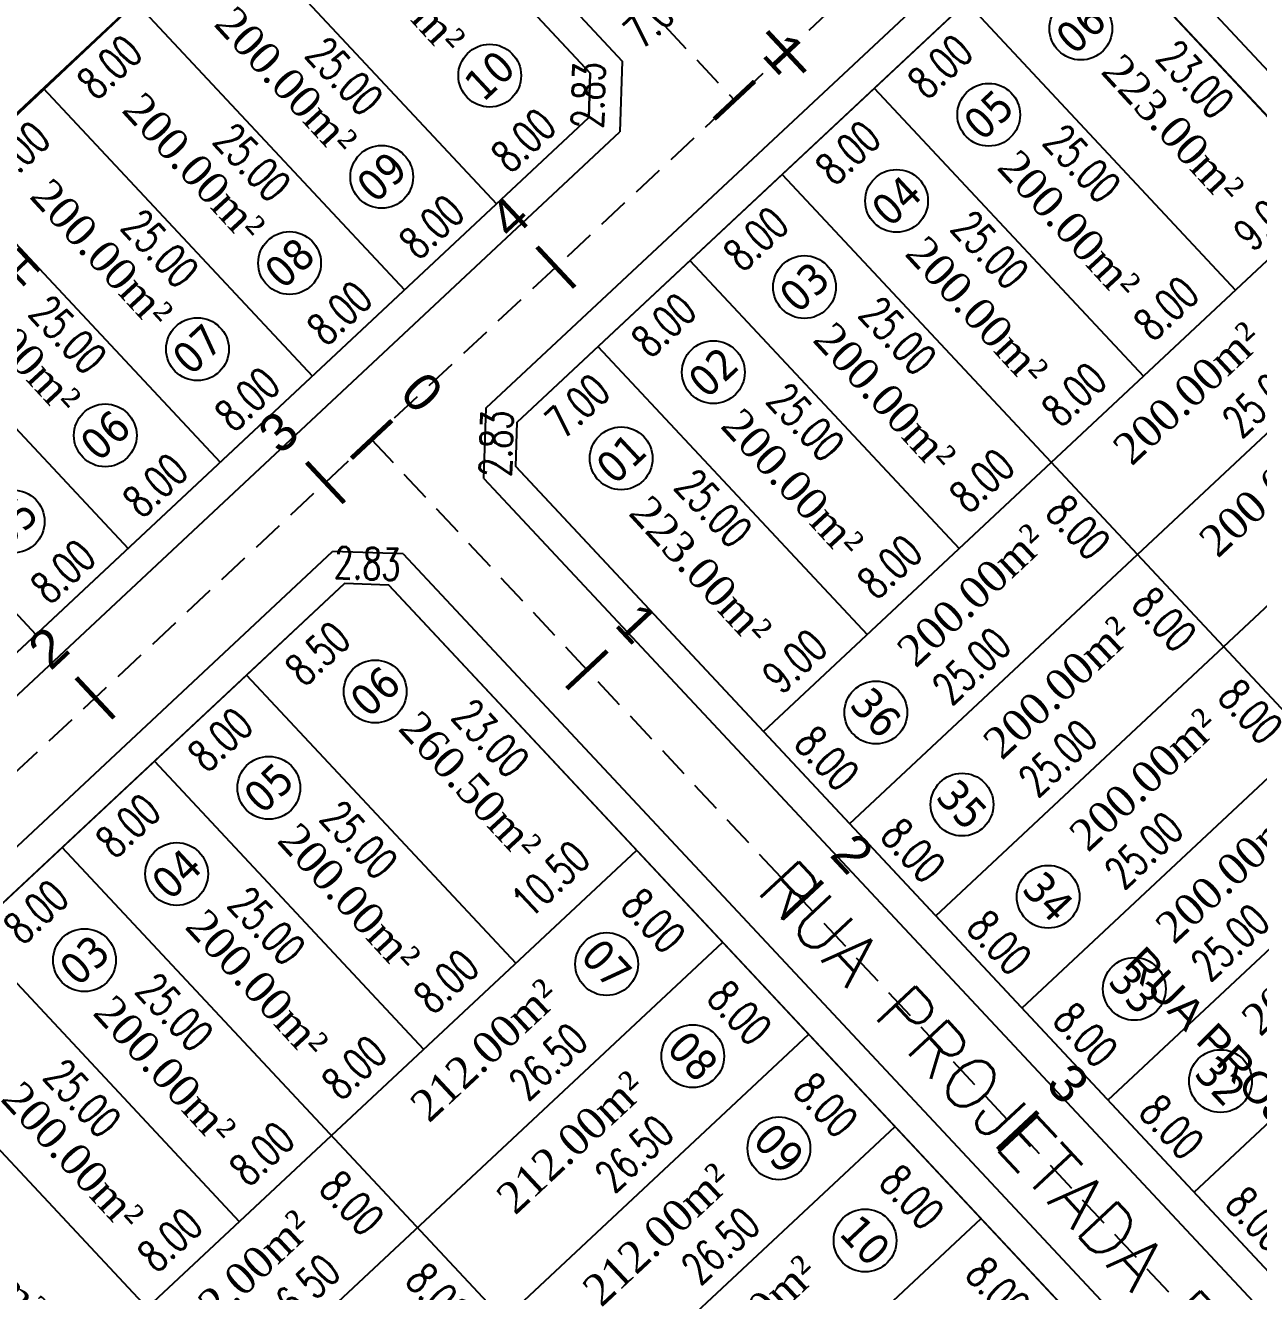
# Model space of a CAD drawing. Header units: metres. Extents: x 437145 to 443371, y 9612590 to 9615494.
# Drawn here: x 437252.8 to 437331.1, y 9614681.8 to 9614762.1 of the extents above; entities that cross this region are included whole.
import ezdxf

# ---------------------------------------------------------------- set-up
doc = ezdxf.new("R2010")
doc.units = ezdxf.units.M
doc.linetypes.add('ACAD_ISO02W100', pattern=[15, 12, -3])
doc.linetypes.add('DASHED2', pattern=[0.375, 0.25, -0.125])
for name, color, linetype in [('ADUTORA', 90, 'Continuous'), ('Auxiliar', 7, 'Continuous'), ('COTAS', 10, 'Continuous'), ('Eixo Acesso', 2, 'ACAD_ISO02W100'), ('Estacas', 7, 'Continuous'), ('Layer3', 1, 'Continuous'), ('M_FIO', 32, 'Continuous'), ('ÁREA', 7, 'Continuous')]:
    doc.layers.add(name, color=color, linetype=linetype)
doc.layers.add('Borda da Terraplenagem', color=7, linetype='Continuous', lineweight=13)
doc.layers.get('0').off()
doc.styles.add('ARIAL', font='arial.ttf')
doc.styles.add('COTAS', font='romans.shx', dxfattribs={"width": 0.7})
doc.styles.add('symplex', font='simplex.shx', dxfattribs={"bigfont": 'bigfont.shx'})
doc.styles.add('tahoma', font='tahoma.ttf')
doc.styles.add('ÁREA', font='times.ttf', dxfattribs={"height": 2})
doc.dimstyles.new('C-75', dxfattribs={"dimtxt": 2, "dimasz": 0.2, "dimexe": 0, "dimexo": 0, "dimgap": 1, "dimtad": 0, "dimzin": 4, "dimdsep": 46, "dimtxsty": 'COTAS', "dimblk1": 'BOL-COT', "dimblk2": 'BOL-COT', "dimsah": 1, "dimcen": 0.1, "dimse1": 1, "dimse2": 1, "dimsd1": 1, "dimsd2": 1, "dimclrd": 8, "dimclre": 256, "dimaunit": 1, "dimadec": 3, "dimazin": 0, "dimtfac": 0.5, "dimtix": 1, "dimtmove": 0, "dimatfit": 3, "dimldrblk": 'BOL-COT', "dimfxl": 1, "dimtolj": 1, "dimtzin": 0, "dimarcsym": 0})

# ---------------------------------------------------------------- blocks, each defined once
blk = doc.blocks.new('Est')
at = {"const_width": 0.2}
blk.add_lwpolyline([(0, -1.19999999925494), (0, 1.200000001117586)], dxfattribs=at)
blk = doc.blocks.new('*D26')
at = {"layer": 'Layer3', "transparency": 16777216, "insert": (2482.014967277804, 1148.465670430432), "char_height": 2, "attachment_point": 5, "rotation": 0.0022789604173389048, "style": 'COTAS'}
blk.add_mtext('\\A1;8.50', dxfattribs=at)
blk = doc.blocks.new('BOL-COT')
at = {"layer": 'COTAS'}
for p, q in [((-1.999999999999943, 8.53e-14), (2, 8.53e-14)), ((0, -2.999999999999971), (0, 3.000000000000028))]:
    blk.add_line(p, q, dxfattribs=at)
blk.add_circle((0, 0), 0.4, dxfattribs=at)
blk = doc.blocks.new('*D117')
at = {"layer": 'Layer3', "transparency": 16777216, "insert": (2485.994002059621, 1121.544814506594), "char_height": 2, "attachment_point": 5, "rotation": 270.0020370509761, "style": 'COTAS'}
blk.add_mtext('\\A1;8.00', dxfattribs=at)
blk = doc.blocks.new('*D119')
at = {"layer": 'Layer3', "transparency": 16777216, "insert": (2449.773512073674, 1127.703674564469), "char_height": 2, "attachment_point": 5, "rotation": 0.0017800113309221265, "style": 'COTAS'}
blk.add_mtext('\\A1;8.00', dxfattribs=at)
blk = doc.blocks.new('*D120')
at = {"layer": 'Layer3', "transparency": 16777216, "insert": (2457.773512069599, 1127.703958990383), "char_height": 2, "attachment_point": 5, "rotation": 0.0017800113311513097, "style": 'COTAS'}
blk.add_mtext('\\A1;8.00', dxfattribs=at)
blk = doc.blocks.new('*D121')
at = {"layer": 'Layer3', "transparency": 16777216, "insert": (2465.773511960423, 1127.70424342468), "char_height": 2, "attachment_point": 5, "rotation": 0.0017800246711557725, "style": 'COTAS'}
blk.add_mtext('\\A1;8.00', dxfattribs=at)
blk = doc.blocks.new('*D122')
at = {"layer": 'Layer3', "transparency": 16777216, "insert": (2473.773512059289, 1127.704527843143), "char_height": 2, "attachment_point": 5, "rotation": 0.001780024671144314, "style": 'COTAS'}
blk.add_mtext('\\A1;8.00', dxfattribs=at)
blk = doc.blocks.new('*D123')
at = {"layer": 'Layer3', "transparency": 16777216, "insert": (2483.023494241683, 1127.933234422799), "char_height": 2, "attachment_point": 5, "rotation": 0.002037053101308223, "style": 'COTAS'}
blk.add_mtext('\\A1;10.50', dxfattribs=at)
blk = doc.blocks.new('*D138')
at = {"layer": 'Layer3', "transparency": 16777216, "insert": (2485.994286489406, 1113.544814449768), "char_height": 2, "attachment_point": 5, "rotation": 270.00203705139245, "style": 'COTAS'}
blk.add_mtext('\\A1;8.00', dxfattribs=at)
blk = doc.blocks.new('*D139')
at = {"layer": 'Layer3', "transparency": 16777216, "insert": (2485.99457090819, 1105.544814396066), "char_height": 2, "attachment_point": 5, "rotation": 270.0020370434727, "style": 'COTAS'}
blk.add_mtext('\\A1;8.00', dxfattribs=at)
blk = doc.blocks.new('*D140')
at = {"layer": 'Layer3', "transparency": 16777216, "insert": (2485.994855336636, 1097.544814340571), "char_height": 2, "attachment_point": 5, "rotation": 270.0020370572293, "style": 'COTAS'}
blk.add_mtext('\\A1;8.00', dxfattribs=at)
blk = doc.blocks.new('*D141')
at = {"layer": 'Layer3', "transparency": 16777216, "insert": (2485.995139768138, 1089.54481428499), "char_height": 2, "attachment_point": 5, "rotation": 270.00203704972546, "style": 'COTAS'}
blk.add_mtext('\\A1;8.00', dxfattribs=at)
blk = doc.blocks.new('*D165')
at = {"layer": 'Layer3', "transparency": 16777216, "insert": (2459.793859382795, 1113.520181582529), "char_height": 2, "attachment_point": 5, "rotation": 270.0020370584808, "style": 'COTAS'}
blk.add_mtext('\\A1;8.00', dxfattribs=at)
blk = doc.blocks.new('*D166')
at = {"layer": 'Layer3', "transparency": 16777216, "insert": (2459.793574948266, 1121.520181574747), "char_height": 2, "attachment_point": 5, "rotation": 270.00203705097704, "style": 'COTAS'}
blk.add_mtext('\\A1;8.00', dxfattribs=at)
blk = doc.blocks.new('*D168')
at = {"layer": 'Layer3', "transparency": 16777216, "insert": (2457.772756010888, 1148.69418612435), "char_height": 2, "attachment_point": 5, "rotation": 0.002034049011651606, "style": 'COTAS'}
blk.add_mtext('\\A1;8.00', dxfattribs=at)
blk = doc.blocks.new('*D169')
at = {"layer": 'Layer3', "transparency": 16777216, "insert": (2465.772755884041, 1148.694506459269), "char_height": 2, "attachment_point": 5, "rotation": 0.0020340089907443957, "style": 'COTAS'}
blk.add_mtext('\\A1;8.00', dxfattribs=at)
blk = doc.blocks.new('*D170')
at = {"layer": 'Layer3', "transparency": 16777216, "insert": (2473.772756000713, 1148.694754989217), "char_height": 2, "attachment_point": 5, "rotation": 0.0020340223312244163, "style": 'COTAS'}
blk.add_mtext('\\A1;8.00', dxfattribs=at)
blk = doc.blocks.new('*D171')
at = {"layer": 'Layer3', "transparency": 16777216, "insert": (2451.857039860939, 1138.039073142746), "char_height": 2, "attachment_point": 5, "rotation": 270.0020370468244, "style": 'COTAS'}
blk.add_mtext('\\A1;25.00', dxfattribs=at)
blk = doc.blocks.new('*D172')
at = {"layer": 'Layer3', "transparency": 16777216, "insert": (2459.857039851714, 1138.039357150415), "char_height": 2, "attachment_point": 5, "rotation": 270.00203704882523, "style": 'COTAS'}
blk.add_mtext('\\A1;25.00', dxfattribs=at)
blk = doc.blocks.new('*D173')
at = {"layer": 'Layer3', "transparency": 16777216, "insert": (2459.857039851714, 1138.039357150415), "char_height": 2, "attachment_point": 5, "rotation": 270.00203704882523, "style": 'COTAS'}
blk.add_mtext('\\A1;25.00', dxfattribs=at)
blk = doc.blocks.new('*D174')
at = {"layer": 'Layer3', "transparency": 16777216, "insert": (2467.857039845136, 1138.03964199627), "char_height": 2, "attachment_point": 5, "rotation": 270.0020370509598, "style": 'COTAS'}
blk.add_mtext('\\A1;25.00', dxfattribs=at)
blk = doc.blocks.new('*D175')
at = {"layer": 'Layer3', "transparency": 16777216, "insert": (2475.857039843564, 1138.039962312648), "char_height": 2, "attachment_point": 5, "rotation": 270.00203704882523, "style": 'COTAS'}
blk.add_mtext('\\A1;25.00', dxfattribs=at)
blk = doc.blocks.new('*D176')
at = {"layer": 'Layer3', "transparency": 16777216, "insert": (2486.362596981833, 1137.042546039557), "char_height": 2, "attachment_point": 5, "rotation": 270.00203705328823, "style": 'COTAS'}
blk.add_mtext('\\A1;23.00', dxfattribs=at)
blk = doc.blocks.new('*D178')
at = {"layer": 'Layer3', "transparency": 16777216, "insert": (2475.023790782388, 1119.590627943497), "char_height": 2, "attachment_point": 5, "rotation": 0.002037051557261449, "style": 'COTAS'}
blk.add_mtext('\\A1;26.50', dxfattribs=at)
blk = doc.blocks.new('*D179')
at = {"layer": 'Layer3', "transparency": 16777216, "insert": (2453.561575706306, 1119.589864885765), "char_height": 2, "attachment_point": 5, "rotation": 0.002037055584484391, "style": 'COTAS'}
blk.add_mtext('\\A1;26.50', dxfattribs=at)
blk = doc.blocks.new('*D180')
at = {"layer": 'Layer3', "transparency": 16777216, "insert": (2475.024075219421, 1111.590627950947), "char_height": 2, "attachment_point": 5, "rotation": 0.00203705155724999, "style": 'COTAS'}
blk.add_mtext('\\A1;26.50', dxfattribs=at)
blk = doc.blocks.new('*D182')
at = {"layer": 'Layer3', "transparency": 16777216, "insert": (2475.024359598331, 1103.590627888549), "char_height": 2, "attachment_point": 5, "rotation": 0.0020370475300958034, "style": 'COTAS'}
blk.add_mtext('\\A1;26.50', dxfattribs=at)
blk = doc.blocks.new('*D219')
at = {"layer": 'Layer3', "transparency": 16777216, "insert": (2504.772756325122, 1148.688779452215), "char_height": 2, "attachment_point": 5, "rotation": 0.0020369971991912156, "style": 'COTAS'}
blk.add_mtext('\\A1;7.00', dxfattribs=at)
blk = doc.blocks.new('*D232')
at = {"layer": 'Layer3', "transparency": 16777216, "insert": (2473.772237148554, 1163.293343714769), "char_height": 2, "attachment_point": 5, "rotation": 0.0020367170539637466, "style": 'COTAS'}
blk.add_mtext('\\A1;8.00', dxfattribs=at)
blk = doc.blocks.new('*D234')
at = {"layer": 'Layer3', "transparency": 16777216, "insert": (2481.772237142152, 1163.293607647862), "char_height": 2, "attachment_point": 5, "rotation": 0.0020367170539408283, "style": 'COTAS'}
blk.add_mtext('\\A1;8.00', dxfattribs=at)
blk = doc.blocks.new('*D235')
at = {"layer": 'Layer3', "transparency": 16777216, "insert": (2484.24927077701, 1174.044713026153), "char_height": 2, "attachment_point": 5, "rotation": 270.00203671571995, "style": 'COTAS'}
blk.add_mtext('\\A1;25.00', dxfattribs=at)
blk = doc.blocks.new('*D236')
at = {"layer": 'Layer3', "transparency": 16777216, "insert": (2489.772237136447, 1163.293912473466), "char_height": 2, "attachment_point": 5, "rotation": 0.0020367170540038534, "style": 'COTAS'}
blk.add_mtext('\\A1;8.00', dxfattribs=at)
blk = doc.blocks.new('*D237')
at = {"layer": 'Layer3', "transparency": 16777216, "insert": (2492.249270771014, 1174.045017847044), "char_height": 2, "attachment_point": 5, "rotation": 270.0020367178546, "style": 'COTAS'}
blk.add_mtext('\\A1;25.00', dxfattribs=at)
blk = doc.blocks.new('*D238')
at = {"layer": 'Layer3', "transparency": 16777216, "insert": (2489.771478308993, 1184.640836284827), "char_height": 2, "attachment_point": 5, "rotation": 0.002036717054473679, "style": 'COTAS'}
blk.add_mtext('\\A1;8.00', dxfattribs=at)
blk = doc.blocks.new('*D239')
at = {"layer": 'Layer3', "transparency": 16777216, "insert": (2497.772237133303, 1163.294196854676), "char_height": 2, "attachment_point": 5, "rotation": 0.0020367170539121807, "style": 'COTAS'}
blk.add_mtext('\\A1;8.00', dxfattribs=at)
blk = doc.blocks.new('*D240')
at = {"layer": 'Layer3', "transparency": 16777216, "insert": (2500.249270767085, 1174.04530222732), "char_height": 2, "attachment_point": 5, "rotation": 270.0020367179878, "style": 'COTAS'}
blk.add_mtext('\\A1;25.00', dxfattribs=at)
blk = doc.blocks.new('*D241')
at = {"layer": 'Layer3', "transparency": 16777216, "insert": (2497.771478305028, 1184.641120678145), "char_height": 2, "attachment_point": 5, "rotation": 0.002036703714005118, "style": 'COTAS'}
blk.add_mtext('\\A1;8.00', dxfattribs=at)
blk = doc.blocks.new('*D242')
at = {"layer": 'Layer3', "transparency": 16777216, "insert": (2505.772237125853, 1163.294481220986), "char_height": 2, "attachment_point": 5, "rotation": 0.0020367170541814705, "style": 'COTAS'}
blk.add_mtext('\\A1;8.00', dxfattribs=at)
blk = doc.blocks.new('*D243')
at = {"layer": 'Layer3', "transparency": 16777216, "insert": (2508.249270760857, 1174.045586603993), "char_height": 2, "attachment_point": 5, "rotation": 270.00203671345196, "style": 'COTAS'}
blk.add_mtext('\\A1;25.00', dxfattribs=at)
blk = doc.blocks.new('*D245')
at = {"layer": 'Layer3', "transparency": 16777216, "insert": (2513.772238435629, 1163.3274643648), "char_height": 2, "attachment_point": 5, "rotation": 0.001957062640914983, "style": 'COTAS'}
blk.add_mtext('\\A1;8.00', dxfattribs=at)
blk = doc.blocks.new('*D261')
at = {"layer": 'Layer3', "transparency": 16777216, "insert": (2512.273512030716, 1127.705896636802), "char_height": 2, "attachment_point": 5, "rotation": 0.0017800113309221265, "style": 'COTAS'}
blk.add_mtext('\\A1;8.00', dxfattribs=at)
blk = doc.blocks.new('*D262')
at = {"layer": 'Layer3', "transparency": 16777216, "insert": (2512.272755972878, 1148.696123774494), "char_height": 2, "attachment_point": 5, "rotation": 0.0020340490113823157, "style": 'COTAS'}
blk.add_mtext('\\A1;8.00', dxfattribs=at)
blk = doc.blocks.new('*D263')
at = {"layer": 'Layer3', "transparency": 16777216, "insert": (2514.642659259256, 1138.045814908139), "char_height": 2, "attachment_point": 5, "rotation": 270.0020370480495, "style": 'COTAS'}
blk.add_mtext('\\A1;25.00', dxfattribs=at)
blk = doc.blocks.new('*D264')
at = {"layer": 'Layer3', "transparency": 16777216, "insert": (2506.64265926106, 1138.045530481171), "char_height": 2, "attachment_point": 5, "rotation": 270.0020370523182, "style": 'COTAS'}
blk.add_mtext('\\A1;25.00', dxfattribs=at)
blk = doc.blocks.new('*D265')
at = {"layer": 'Layer3', "transparency": 16777216, "insert": (2520.273512026301, 1127.706181013356), "char_height": 2, "attachment_point": 5, "rotation": 0.0017799979907171283, "style": 'COTAS'}
blk.add_mtext('\\A1;8.00', dxfattribs=at)
blk = doc.blocks.new('*D266')
at = {"layer": 'Layer3', "transparency": 16777216, "insert": (2520.272755967582, 1148.696408157568), "char_height": 2, "attachment_point": 5, "rotation": 0.002034049011622958, "style": 'COTAS'}
blk.add_mtext('\\A1;8.00', dxfattribs=at)
blk = doc.blocks.new('*D267')
at = {"layer": 'Layer3', "transparency": 16777216, "insert": (2522.64265924971, 1138.046099291158), "char_height": 2, "attachment_point": 5, "rotation": 270.00203704991713, "style": 'COTAS'}
blk.add_mtext('\\A1;25.00', dxfattribs=at)
blk = doc.blocks.new('*D268')
at = {"layer": 'Layer3', "transparency": 16777216, "insert": (2528.273512021242, 1127.70646548118), "char_height": 2, "attachment_point": 5, "rotation": 0.0017800380113836892, "style": 'COTAS'}
blk.add_mtext('\\A1;8.00', dxfattribs=at)
blk = doc.blocks.new('*D269')
at = {"layer": 'Layer3', "transparency": 16777216, "insert": (2528.272755963157, 1148.696692628186), "char_height": 2, "attachment_point": 5, "rotation": 0.002034049011674524, "style": 'COTAS'}
blk.add_mtext('\\A1;8.00', dxfattribs=at)
blk = doc.blocks.new('*D270')
at = {"layer": 'Layer3', "transparency": 16777216, "insert": (2530.642659248604, 1138.046383759854), "char_height": 2, "attachment_point": 5, "rotation": 270.0020370520516, "style": 'COTAS'}
blk.add_mtext('\\A1;25.00', dxfattribs=at)
blk = doc.blocks.new('*D271')
at = {"layer": 'Layer3', "transparency": 16777216, "insert": (2536.273512017657, 1127.706749906163), "char_height": 2, "attachment_point": 5, "rotation": 0.0017799979905509698, "style": 'COTAS'}
blk.add_mtext('\\A1;8.00', dxfattribs=at)
blk = doc.blocks.new('*D272')
at = {"layer": 'Layer3', "transparency": 16777216, "insert": (2536.272755957581, 1148.696977055962), "char_height": 2, "attachment_point": 5, "rotation": 0.0020340223312244163, "style": 'COTAS'}
blk.add_mtext('\\A1;8.00', dxfattribs=at)
blk = doc.blocks.new('*D273')
at = {"layer": 'Layer3', "transparency": 16777216, "insert": (2538.642659244035, 1138.046668183901), "char_height": 2, "attachment_point": 5, "rotation": 270.002037052185, "style": 'COTAS'}
blk.add_mtext('\\A1;25.00', dxfattribs=at)
blk = doc.blocks.new('*D274')
at = {"layer": 'Layer3', "transparency": 16777216, "insert": (2547.536495135306, 1137.047002548149), "char_height": 2, "attachment_point": 5, "rotation": 270.0020370505604, "style": 'COTAS'}
blk.add_mtext('\\A1;23.00', dxfattribs=at)
blk = doc.blocks.new('*D275')
at = {"layer": 'Layer3', "transparency": 16777216, "insert": (2503.773511441196, 1127.449780646111), "char_height": 2, "attachment_point": 5, "rotation": 0.0020370446307803893, "style": 'COTAS'}
blk.add_mtext('\\A1;9.00', dxfattribs=at)
blk = doc.blocks.new('*D276')
at = {"layer": 'Layer3', "transparency": 16777216, "insert": (2544.773508394558, 1127.547204185608), "char_height": 2, "attachment_point": 5, "rotation": 0.0020259574291363147, "style": 'COTAS'}
blk.add_mtext('\\A1;9.00', dxfattribs=at)
blk = doc.blocks.new('*D278')
at = {"layer": 'Layer3', "transparency": 16777216, "insert": (2536.773797984017, 1119.390354086976), "char_height": 2, "attachment_point": 5, "rotation": 0.002037048421005068, "style": 'COTAS'}
blk.add_mtext('\\A1;25.00', dxfattribs=at)
blk = doc.blocks.new('*D279')
at = {"layer": 'Layer3', "transparency": 16777216, "insert": (2501.065885661136, 1121.545350358799), "char_height": 2, "attachment_point": 5, "rotation": 270.0020370430558, "style": 'COTAS'}
blk.add_mtext('\\A1;8.00', dxfattribs=at)
blk = doc.blocks.new('*D280')
at = {"layer": 'Layer3', "transparency": 16777216, "insert": (2522.707533280098, 1121.368264044035), "char_height": 2, "attachment_point": 5, "rotation": 270.0020370580645, "style": 'COTAS'}
blk.add_mtext('\\A1;8.00', dxfattribs=at)
blk = doc.blocks.new('*D281')
at = {"layer": 'Layer3', "transparency": 16777216, "insert": (2511.773073619754, 1119.576505961227), "char_height": 2, "attachment_point": 5, "rotation": 0.022243509122174238, "style": 'COTAS'}
blk.add_mtext('\\A1;25.00', dxfattribs=at)
blk = doc.blocks.new('*D284')
at = {"layer": 'Layer3', "transparency": 16777216, "insert": (2501.06617008216, 1113.545350362524), "char_height": 2, "attachment_point": 5, "rotation": 270.0020370430548, "style": 'COTAS'}
blk.add_mtext('\\A1;8.00', dxfattribs=at)
blk = doc.blocks.new('*D285')
at = {"layer": 'Layer3', "transparency": 16777216, "insert": (2522.707817706012, 1113.368264053348), "char_height": 2, "attachment_point": 5, "rotation": 270.0020370518103, "style": 'COTAS'}
blk.add_mtext('\\A1;8.00', dxfattribs=at)
blk = doc.blocks.new('*D286')
at = {"layer": 'Layer3', "transparency": 16777216, "insert": (2511.773358045472, 1111.576505960296), "char_height": 2, "attachment_point": 5, "rotation": 0.02224350485413681, "style": 'COTAS'}
blk.add_mtext('\\A1;25.00', dxfattribs=at)
blk = doc.blocks.new('*D289')
at = {"layer": 'Layer3', "transparency": 16777216, "insert": (2501.066454505048, 1105.54535037114), "char_height": 2, "attachment_point": 5, "rotation": 270.00203705056106, "style": 'COTAS'}
blk.add_mtext('\\A1;8.00', dxfattribs=at)
blk = doc.blocks.new('*D290')
at = {"layer": 'Layer3', "transparency": 16777216, "insert": (2522.708102132217, 1105.368264062661), "char_height": 2, "attachment_point": 5, "rotation": 270.0020370443079, "style": 'COTAS'}
blk.add_mtext('\\A1;8.00', dxfattribs=at)
blk = doc.blocks.new('*D291')
at = {"layer": 'Layer3', "transparency": 16777216, "insert": (2511.773642469254, 1103.576505974266), "char_height": 2, "attachment_point": 5, "rotation": 0.022243509123005028, "style": 'COTAS'}
blk.add_mtext('\\A1;25.00', dxfattribs=at)
blk = doc.blocks.new('*D294')
at = {"layer": 'Layer3', "transparency": 16777216, "insert": (2501.066738936463, 1097.545350377647), "char_height": 2, "attachment_point": 5, "rotation": 270.0020370501418, "style": 'COTAS'}
blk.add_mtext('\\A1;8.00', dxfattribs=at)
blk = doc.blocks.new('*D296')
at = {"layer": 'Layer3', "transparency": 16777216, "insert": (2511.773926896966, 1095.576505980785), "char_height": 2, "attachment_point": 5, "rotation": 0.022243513391815937, "style": 'COTAS'}
blk.add_mtext('\\A1;25.00', dxfattribs=at)
blk = doc.blocks.new('*D299')
at = {"layer": 'Layer3', "transparency": 16777216, "insert": (2501.067023359467, 1089.545350382329), "char_height": 2, "attachment_point": 5, "rotation": 270.00203705097704, "style": 'COTAS'}
blk.add_mtext('\\A1;8.00', dxfattribs=at)
blk = doc.blocks.new('*D304')
at = {"layer": 'Layer3', "transparency": 16777216, "insert": (2501.067307781946, 1081.545350390685), "char_height": 2, "attachment_point": 5, "rotation": 270.0020370501418, "style": 'COTAS'}
blk.add_mtext('\\A1;8.00', dxfattribs=at)
blk = doc.blocks.new('*D352')
at = {"layer": 'Layer3', "transparency": 16777216, "insert": (2488.205344281912, 1150.477544704345), "char_height": 2, "attachment_point": 5, "rotation": 315.0020370305505, "style": 'COTAS'}
blk.add_mtext('\\A1;2.83', dxfattribs=at)
blk = doc.blocks.new('*D353')
at = {"layer": 'Layer3', "transparency": 16777216, "insert": (2499.363768704374, 1150.454214713749), "char_height": 2, "attachment_point": 5, "rotation": 45.00203700553721, "style": 'COTAS'}
blk.add_mtext('\\A1;2.83', dxfattribs=at)
blk = doc.blocks.new('*D872')
at = {"layer": 'Layer3', "transparency": 16777216, "insert": (2525.271577446666, 1163.352481607678), "char_height": 2, "attachment_point": 5, "rotation": 0.0020367075272225933, "style": 'COTAS'}
blk.add_mtext('\\A1;7.00', dxfattribs=at)
blk = doc.blocks.new('*D895')
at = {"layer": 'Layer3', "transparency": 16777216, "insert": (2518.714426718185, 1162.603805220992), "char_height": 2, "attachment_point": 5, "rotation": 45.00272908282948, "style": 'COTAS'}
blk.add_mtext('\\A1;2.83', dxfattribs=at)
blk = doc.blocks.new('atutu')
at = {"layer": 'Layer3', "color": 0}
for p, q in [((2469.771410636046, 1186.544218872073), (2469.772299322149, 1161.544198401603)), ((2485.771410625859, 1186.544787630769), (2485.772299311963, 1161.544767156574)), ((2493.771410620912, 1186.545072011981), (2493.772299307771, 1161.545051537785)), ((2501.771410616721, 1186.545356391329), (2501.772299302708, 1161.545335913408)), ((2509.771410610725, 1186.545640772539), (2509.77229929677, 1161.545620290893)), ((2519.77141060636, 1186.545946695241), (2519.772228193609, 1163.54603342)), ((2477.7715237709, 1183.361746512684), (2477.772299318016, 1161.544482779089)), ((2519.772190982558, 1163.545996208075), (2517.772299290891, 1161.545913990918)), ((2488.272761431314, 1148.544895539391), (2486.272690327163, 1150.54482443105)), ((2499.272761424038, 1148.545286620367), (2501.272690316046, 1150.545357724983))]:
    blk.add_line(p, q, dxfattribs=at)
for points in [[(2702.797284304887, 1186.552503822702), (2480.954146878236, 1186.544616554263)], [(2437.272299338854, 1161.543043107125), (2517.772289972252, 1161.545904670242)], [(2437.272690359935, 1150.543082319531), (2486.272690328095, 1150.54482443105)], [(2445.772690356849, 1150.543349050316), (2445.773579187191, 1125.543349070805)], [(2453.772690351611, 1150.543633058998), (2453.773579181953, 1125.543633075762)], [(2461.777916551184, 1003.543953484255), (2461.772690225533, 1150.543953376222)], [(2469.772690342297, 1150.544201910827), (2469.773579173571, 1125.544201929453)], [(2477.772690337641, 1150.544486333016), (2477.773579168972, 1125.54448635723)], [(2501.272690318141, 1150.545357726845), (2547.272690295731, 1150.546993175852)], [(2508.272690311971, 1150.545606593001), (2508.273579142662, 1125.54560661349)], [(2516.272690305685, 1150.545891002151), (2516.273579137424, 1125.545891028228)], [(2524.272690301028, 1150.546175407576), (2524.277916627902, 1003.546175562176)], [(2532.272690297594, 1150.546461385074), (2532.273579128168, 1125.546461409289)], [(2540.272690292181, 1150.546746043819), (2540.273579122755, 1125.546746068033)], [(2488.272761431314, 1148.544895539391), (2488.277845544474, 1005.544895643699)], [(2499.272761424271, 1148.545286624092), (2499.277845537779, 1005.545286730263)], [(2549.277845506813, 1005.547064408991), (2549.272761404305, 1148.547064280468)], [(2435.273578990042, 1125.543011231679), (2488.273579156283, 1125.544895556155)], [(2499.273579148658, 1125.545286638993), (2549.273579126015, 1125.547064304683)], [(2435.273863380507, 1117.543011233541), (2488.273863583187, 1117.54489555988)], [(2499.273863482138, 1117.545286644581), (2549.273863551871, 1117.547064306545)], [(2435.274147806306, 1109.543011240992), (2488.27414800817, 1109.544895561743)], [(2499.274147907121, 1109.545286646444), (2549.274147977785, 1109.547064308408)], [(2435.274432232394, 1101.543011252168), (2488.2744324342, 1101.544895572919)], [(2499.274432335073, 1101.545286661345), (2549.27443240172, 1101.547064317721)], [(2435.274716658251, 1093.54301125403), (2488.274716860115, 1093.544895576644)], [(2499.274716759008, 1093.545286663207), (2549.27471682682, 1093.547064323309)], [(2499.27500118498, 1085.545286670658), (2549.275001251803, 1085.54706433076)]]:
    blk.add_lwpolyline(points, dxfattribs=at)
for centre in [(2473.613423946396, 1167.766741160634), (2481.613423939818, 1167.767005093726), (2489.613423934288, 1167.767309917468), (2497.613423931203, 1167.767594294953), (2505.613423923171, 1167.767878670576), (2515.002448153939, 1167.78015800226), (2457.925060705596, 1144.355419399547), (2465.925060701581, 1144.35570424642), (2473.925060695934, 1144.356024561781), (2483.022915482836, 1144.211865423578), (2504.517483273021, 1144.35711179148), (2512.517483267142, 1144.357396215531), (2520.425060662814, 1144.357641896564), (2528.425060661766, 1144.357961790967), (2536.42506065321, 1144.358210748392), (2544.42506064768, 1144.358495170581), (2481.943754117436, 1121.565263986918), (2505.313049067185, 1121.557278072792), (2481.944038554584, 1113.565263990644), (2505.313333492168, 1113.55727807838), (2481.94432293271, 1105.565263936627), (2505.313617917209, 1105.557278082105), (2481.944607314154, 1097.565264001819), (2505.313902345044, 1097.557278095144), (2505.314186768164, 1089.557278097007)]:
    blk.add_circle(centre, 1.990958139869911, dxfattribs=at)
at = {"layer": 'Layer3', "color": 1}
blk.add_circle((2457.925060705596, 1144.355419399547), 1.990958139869911, dxfattribs=at)
at = {"layer": 'M_FIO'}
for p, q in [((2521.771410602634, 1186.546073135319), (2521.772257640574, 1162.717691542912)), ((2521.77141060374, 1186.546073135319), (2521.77225764168, 1162.717691542912)), ((2521.772257638712, 1162.717691542912), (2518.600844611903, 1159.545976393256)), ((2521.772257639817, 1162.717691542912), (2518.600844613009, 1159.545976393256)), ((2490.272731976375, 1149.373393770638), (2487.101046347199, 1152.544853883195)), ((2490.27273197748, 1149.373393770638), (2487.101046348306, 1152.544853883195)), ((2497.272731972591, 1149.373642634931), (2500.444192085439, 1152.545328270975)), ((2497.272731973697, 1149.373642634931), (2500.444192086545, 1152.545328270975))]:
    blk.add_line(p, q, dxfattribs=at)
for points in [[(2436.443941801985, 1159.543055923986), (2518.600844612834, 1159.545976393256)], [(2436.443941803091, 1159.543055923986), (2518.600844613941, 1159.545976393256)], [(2436.444192130958, 1152.543052867386), (2487.101046347199, 1152.544853883195)], [(2436.444192132063, 1152.543052867386), (2487.101046348306, 1152.544853883195)], [(2500.444192086428, 1152.545328272837), (2548.101046313788, 1152.547022627997)], [(2500.444192087535, 1152.545328272837), (2548.101046314894, 1152.547022627997)], [(2490.272731976375, 1149.373393770638), (2490.277874996968, 1004.716539625409)], [(2490.27273197748, 1149.373393770638), (2490.277874998074, 1004.716539625409)], [(2497.272731973639, 1149.373642636794), (2497.277874993475, 1004.716788502741)], [(2497.272731974744, 1149.373642636794), (2497.277874994581, 1004.716788502741)], [(2551.277874958493, 1004.718708394426), (2551.272731949599, 1149.375562511715)], [(2551.277874959598, 1004.718708394426), (2551.272731950705, 1149.375562511715)]]:
    blk.add_lwpolyline(points, dxfattribs=at)
at = {"layer": 'ADUTORA', "color": 7, "style": 'symplex'}
blk.add_text('RUA PROJETADA B', height=3.284297485517897, rotation=270.0256716937466, dxfattribs=at).set_placement((2491.987579378149, 1118.543453418049))
at = {"layer": 'Layer3', "color": 5, "char_height": 1.999999999999999, "attachment_point": 5, "style": 'tahoma'}
for s, insert, rotation in [('\\A1;05', (2473.613423946571, 1167.766741156909), 0.0020370548664193034), ('\\A1;06', (2481.613423938014, 1167.767005088139), 0.0020370548664193034), ('\\A1;07', (2489.613423934347, 1167.767309917468), 0.0020370548664193034), ('\\A1;08', (2497.61342393132, 1167.767594291228), 0.0020370548664193034), ('\\A1;09', (2505.613423923229, 1167.767878666851), 0.0020370548664193034), ('\\A1;10', (2515.002448154055, 1167.780157998535), 0.0020370548664193034), ('\\A1;03', (2457.92506070647, 1144.355419403273), 0.0020370548664193034), ('\\A1;04', (2465.925060702744, 1144.355704250145), 0.0020370548664193034), ('\\A1;05', (2473.925060695876, 1144.356024567369), 0.0020370548664193034), ('\\A1;06', (2483.022915482952, 1144.211865427303), 0.0020370548664193034), ('\\A1;01', (2504.517483273254, 1144.357111795205), 0.0020370548664193034), ('\\A1;02', (2512.517483268132, 1144.357396221119), 0.0020370548664193034), ('\\A1;03', (2520.42506066293, 1144.357641902152), 0.0020370548664193034), ('\\A1;04', (2528.425060661941, 1144.357961794692), 0.0020370548664193034), ('\\A1;05', (2536.425060654199, 1144.35821075398), 0.0020370548664193034), ('\\A1;06', (2544.425060647855, 1144.358495172444), 0.0020370548664193034), ('\\A1;07', (2481.943754117494, 1121.565263986918), 270.0497252510426), ('\\A1;36', (2505.313049067301, 1121.55727807093), 270.0497252510426), ('\\A1;08', (2481.944038554526, 1113.565263990644), 270.0497252510426), ('\\A1;35', (2505.313333492284, 1113.557278080243), 270.0497252510426), ('\\A1;09', (2481.944322932827, 1105.565263940352), 270.0497252510426), ('\\A1;34', (2505.313617917325, 1105.557278085831), 270.0497252510426), ('\\A1;10', (2481.944607314154, 1097.565264005545), 270.0497252510426), ('\\A1;33', (2505.313902345219, 1097.557278097007), 270.0497252510426), ('\\A1;32', (2505.314186768281, 1089.557278095144), 270.0497252510426)]:
    blk.add_mtext(s, dxfattribs=dict(at, insert=insert, rotation=rotation))
at = {"layer": 'ÁREA', "linetype": 'Continuous', "lineweight": -2, "extrusion": (-0.0006588081243978001, -0.02622673469559521, 0.9996558029437245), "style": 'ÁREA'}
for s, p in [('200.00m²', (2449.904242689671, 1243.493872695604, -37.14811488424115)), ('200.00m²', (2457.901712217979, 1243.695002523931, -37.15339334385748)), ('200.00m²', (2465.89918226996, 1243.896111917883, -37.15867126704767)), ('200.00m²', (2473.896652312026, 1244.097221317178, -37.1639491902616)), ('200.00m²', (2418.494808274192, 1202.141684452007, -36.06286635848817)), ('260.50m²', (2452.951165812102, 1202.95013043851, -36.0840832481437)), ('200.00m²', (2480.975042104587, 1203.71288785353, -36.1041010850829)), ('223.00m²', (2513.931874919814, 1204.483589959428, -36.1243274229612))]:
    blk.add_text(s, height=1.999999999999999, rotation=270.9999999799873, dxfattribs=at).set_placement(p)
at = {"layer": 'ÁREA', "linetype": 'Continuous', "lineweight": -2, "extrusion": (-0.0006588081243978, -0.0262267346955952, 0.9996558029437244), "style": 'ÁREA'}
for s, p in [('248.00m²', (2483.282407347876, 1244.345186634697, -37.17045680243707)), ('260.50m²', (2410.056657647323, 1201.876041010312, -36.05589480142024)), ('200.00m²', (2426.492278339078, 1202.342793473754, -36.06814427234688)), ('200.00m²', (2426.492278339078, 1202.342793473754, -36.06814427234688)), ('200.00m²', (2434.489748374583, 1202.543903321757, -36.07342220774435)), ('200.00m²', (2442.487217514136, 1202.74504864641, -36.07870107349373)), ('223.00m²', (2472.944840929029, 1203.452904038528, -36.09727805975225)), ('200.00m²', (2488.972512153123, 1203.913997245519, -36.10937900874564)), ('200.00m²', (2496.969982201473, 1204.115106739967, -36.11465693431121)), ('200.00m²', (2504.967452246278, 1204.316216187751, -36.11993485903062))]:
    blk.add_text(s, height=1.999999999999999, rotation=270.9999999799873, dxfattribs=at).set_placement(p)
at = {"layer": 'ÁREA', "linetype": 'Continuous', "lineweight": -2, "extrusion": (0.0262307824511418, -0.0004708427962515, 0.9996558029437244), "style": 'ÁREA'}
for s, p in [('212.00m²', (1165.561082192748, -2424.092624588404, 59.06490061258239)), ('200.00m²', (1167.04397265853, -2506.51312678832, 61.22794765557387)), ('212.00m²', (1157.94832364511, -2445.687794997357, 59.63164515136058)), ('200.00m²', (1158.699224679375, -2487.913729760249, 60.73982431642569)), ('212.00m²', (1149.949617196766, -2445.831606763078, 59.63541935313156)), ('200.00m²', (1150.700518293276, -2488.05754156873, 60.74359851946169)), ('212.00m²', (1141.95091087502, -2445.975418524195, 59.63919355491729)), ('200.00m²', (1142.701811899843, -2488.201353383745, 60.74737272264463)), ('200.00m²', (1134.703105513722, -2488.345165191003, 60.75114692564674))]:
    blk.add_text(s, height=1.999999999999999, rotation=270.9999999484056, dxfattribs=at).set_placement(p)
at = {"layer": 'ÁREA', "linetype": 'Continuous', "lineweight": -2, "extrusion": (0.02623078245114181, -0.0004708427962515001, 0.9996558029437245), "style": 'ÁREA'}
for s, p in [('212.00m²', (1165.947030023595, -2445.543983179886, 59.62787094774018)), ('200.00m²', (1166.697931054293, -2487.769917951625, 60.73605011321852)), ('200.00m²', (1159.045266265281, -2506.656938613638, 61.23172185879339))]:
    blk.add_text(s, height=1.999999999999999, rotation=270.9999999484056, dxfattribs=at).set_placement(p)
at = {"layer": 'Layer3', "color": 0}
for p1, p2, distance, picture, middle in [((2485.771410627082, 1186.544767143536), (2485.772299311963, 1161.544767156574), -1.5225841934759141, '*D235', (2484.24927077701, 1174.044713026153)), ((2485.771410626441, 1186.544787584203), (2493.771410620329, 1186.545071963552), -1.9040934902538895, '*D238', (2489.771478308993, 1184.640836284827)), ((2493.771410620329, 1186.545071963552), (2493.772299306142, 1161.545071978453), -1.522584193183968, '*D237', (2492.249270771014, 1174.045017847044)), ((2493.771410622425, 1186.545071967277), (2501.771410617303, 1186.545356344763), -1.904093479078003, '*D241', (2497.771478305028, 1184.641120678145)), ((2501.771410617303, 1186.545356344763), (2501.772299303173, 1161.545356357801), -1.5225841941148364, '*D240', (2500.249270767085, 1174.04530222732)), ((2509.771410611307, 1186.545640722248), (2509.772299295199, 1161.545640733424), -1.5225841933590418, '*D243', (2508.249270760857, 1174.045586603993)), ((2469.77229932244, 1161.544218842271), (2477.772299318307, 1161.544503221619), 1.7489826839291587, '*D232', (2473.772237148554, 1163.293343714769)), ((2477.772299315979, 1161.544482777226), (2485.772299311963, 1161.544767156574), 1.7489826820671956, '*D234', (2481.772237142152, 1163.293607647862)), ((2485.772299310391, 1161.544787599105), (2493.772299306142, 1161.545071978453), 1.748982685792031, '*D236', (2489.772237136447, 1163.293912473466)), ((2493.772299307073, 1161.545071978453), (2501.772299303173, 1161.545356357801), 1.748982687653994, '*D239', (2497.772237133303, 1163.294196854676)), ((2501.772299300146, 1161.545356354076), (2509.772299295199, 1161.545640733424), 1.7489826783409959, '*D242', (2505.772237125853, 1163.294481220986)), ((2509.772299295199, 1161.545640733424), (2517.772299290891, 1161.545913990918), 1.781687003668401, '*D245', (2513.772238435629, 1163.3274643648)), ((2528.771553745924, 1164.019198550242), (2521.771553756344, 1164.018949719477), 0.6665925276020658, '*D872', (2525.271577446666, 1163.352481607678)), ((2486.272690328095, 1150.54482443105), (2488.272761431314, 1148.544895539391), 1.31896848689643, '*D352', (2488.205344281912, 1150.477544704345)), ((2501.272690318141, 1150.545357726845), (2499.272761425202, 1148.545286624092), -1.2854138548045786, '*D353', (2499.363768704374, 1150.454214713749)), ((2477.764874407288, 1150.800484333518), (2486.264874398732, 1150.800822424102), -2.3349829502252475, '*D26', (2482.014967277804, 1148.465670430432)), ((2454.17586083567, 1150.53915559161), (2454.176749665023, 1125.539155608374), -2.3192653908728733, '*D171', (2451.857039860939, 1138.039073142746)), ((2453.772690351611, 1150.543633058998), (2461.772690346197, 1150.543917065817), -1.849588939222496, '*D168', (2457.772756010888, 1148.69418612435)), ((2462.175860829442, 1150.539439600292), (2462.176749659668, 1125.539439615193), -2.3192653943066732, '*D172', (2459.857039851714, 1138.039357150415)), ((2462.175860829442, 1150.539439600292), (2462.176749659668, 1125.539439615193), -2.3192653943066732, '*D173', (2459.857039851714, 1138.039357150415)), ((2461.772690225533, 1150.543953376222), (2469.772690221167, 1150.544237377453), -1.8495889187335812, '*D169', (2465.772755884041, 1148.694506459269)), ((2470.175860825543, 1150.539724445301), (2470.176749656699, 1125.539724462065), -2.319265397450799, '*D174', (2467.857039845136, 1138.03964199627)), ((2469.772690342297, 1150.544201910827), (2477.772690336884, 1150.54448591392), -1.849588924321532, '*D170', (2473.772756000713, 1148.694754989217)), ((2478.175860819838, 1150.540044762525), (2478.176749650064, 1125.540044777426), -2.319265392852846, '*D175', (2475.857039843564, 1138.039962312648)), ((2501.272690318141, 1150.545357726845), (2508.272690311971, 1150.545606593001), -1.856702708881287, '*D219', (2504.772756325122, 1148.688779452215)), ((2508.272690312437, 1150.545570282596), (2508.273579142895, 1125.545606617215), -1.6304754676366744, '*D264', (2506.64265926106, 1138.045530481171)), ((2508.272690313077, 1150.545570701692), (2516.272690308712, 1150.545854708511), -1.8495889317723704, '*D262', (2512.272755972878, 1148.696123774494)), ((2516.272690308712, 1150.545854708511), (2516.273579137307, 1125.545891044992), -1.630475464783585, '*D263', (2514.642659259256, 1138.045814908139)), ((2516.272690308246, 1150.545855084765), (2524.272690302949, 1150.546139091584), -1.8495889317725975, '*D266', (2520.272755967582, 1148.696408157568)), ((2524.272690302949, 1150.546139091584), (2524.273579132359, 1125.546175428066), -1.6304754689745384, '*D267', (2522.64265924971, 1138.046099291158)), ((2524.272690303938, 1150.54613955352), (2532.272690298409, 1150.546423560339), -1.8495889299094979, '*D269', (2528.272755963157, 1148.696692628186)), ((2532.272690298409, 1150.546423560339), (2532.273579128751, 1125.546459896821), -1.6304754660064047, '*D270', (2530.642659248604, 1138.046383759854)), ((2532.272690299166, 1150.546423981297), (2540.272690293752, 1150.546707984391), -1.8495889280475044, '*D272', (2536.272755957581, 1148.696977055962)), ((2540.272690293752, 1150.546707984391), (2540.273579124152, 1125.546744320873), -1.6304754659477427, '*D273', (2538.642659244035, 1138.046668183901)), ((2488.272761431314, 1148.544895539391), (2488.273579319148, 1125.540332394052), -1.9105733946059256, '*D176', (2486.362596981833, 1137.042546039557)), ((2549.272761404305, 1148.547064280468), (2549.273579128809, 1125.547064304683), -1.7366751323478018, '*D274', (2547.536495135306, 1137.047002548149)), ((2477.773579166935, 1125.544522246677), (2488.273579156283, 1125.544895556155), 2.3885255228925084, '*D123', (2483.023494241683, 1127.933234422799)), ((2445.773579185387, 1125.543384539294), (2453.773579181953, 1125.543633075762), 2.1601657579832967, '*D119', (2449.773512073674, 1127.703674564469)), ((2453.773579181836, 1125.543668965208), (2461.773579177354, 1125.543917501676), 2.1601657579832967, '*D120', (2457.773512069599, 1127.703958990383)), ((2461.773579072696, 1125.543953392986), (2469.773579069146, 1125.544201931316), 2.160165763570566, '*D121', (2465.773511960423, 1127.70424342468)), ((2469.773579171533, 1125.5442378189), (2477.773579168041, 1125.54448635723), 2.16016575612044, '*D122', (2473.773512059289, 1127.704527843143)), ((2499.273579149589, 1125.545286638993), (2508.273579142895, 1125.545606617215), 1.9043340192104843, '*D275', (2503.773511441196, 1127.449780646111)), ((2508.273579142429, 1125.545606609765), (2516.273579138995, 1125.545855146232), 2.1601657598463966, '*D261', (2512.273512030716, 1127.705896636802)), ((2516.27357913754, 1125.545890992838), (2524.273579134048, 1125.546139527443), 2.1601657542573087, '*D265', (2520.273512026301, 1127.706181013356)), ((2524.273579134048, 1125.546175461593), (2532.273579130439, 1125.546424001786), 2.160165750533657, '*D268', (2528.273512021242, 1127.70646548118)), ((2532.273579128518, 1125.54645988937), (2540.273579125782, 1125.546708423975), 2.160165750532473, '*D271', (2536.273512017657, 1127.706749906163)), ((2549.273579126015, 1125.547064304683), (2540.273579122755, 1125.546746068033), -2.000299000500653, '*D276', (2544.773508394558, 1127.547204185608)), ((2457.262810460199, 1125.520091599184), (2457.263094886172, 1117.520091606635), 2.5306222766794724, '*D166', (2459.793574948266, 1121.520181574747)), ((2488.273579156283, 1125.544895556155), (2488.273863582255, 1117.54489555988), -2.279719311088865, '*D117', (2485.994002059621, 1121.544814506594)), ((2499.273579149589, 1125.545286638993), (2499.273863574456, 1117.545286644581), 1.7921643002458791, '*D279', (2501.065885661136, 1121.545350358799)), ((2440.31164840489, 1117.543190347362), (2466.811648506404, 1117.544132510531), 2.0462034581122976, '*D179', (2453.561575706306, 1119.589864885765)), ((2461.773863480916, 1117.543953398573), (2488.273863582255, 1117.54489555988), 2.0462034655633285, '*D178', (2475.023790782388, 1119.590627943497)), ((2499.273863887962, 1117.53646991435), (2524.273863559379, 1117.546175476495), 2.035183419173066, '*D281', (2511.773073619754, 1119.576505961227)), ((2549.273863551871, 1117.547064306545), (2524.27386351747, 1117.546175476495), -1.8437341966202672, '*D278', (2536.773797984017, 1119.390354086976)), ((2457.263094887103, 1117.520091606635), (2457.263379314123, 1109.520091614085), 2.5306222837821832, '*D165', (2459.793859382795, 1113.520181582529)), ((2488.273863583943, 1117.544895500276), (2488.274148009974, 1109.544895502138), -2.2797193089938443, '*D138', (2485.994286489406, 1113.544814449768)), ((2499.273863574456, 1117.545286644581), (2499.274147999322, 1109.545286646444), 1.7921642964037188, '*D284', (2501.06617008216, 1113.545350362524)), ((2461.77414791789, 1109.543953400436), (2488.274148019346, 1109.544895561743), 2.046203471151264, '*D180', (2475.024075219421, 1111.590627950947)), ((2499.274148313993, 1109.536469918075), (2524.274147984479, 1109.546175478357), 2.035183415447945, '*D286', (2511.773358045472, 1111.576505960296)), ((2488.274148010789, 1109.544895444396), (2488.274432435714, 1101.544895449984), -2.2797193165030762, '*D139', (2485.99457090819, 1105.544814396066)), ((2499.274147998624, 1109.545286648306), (2499.274432424538, 1101.545286659482), 1.7921642945983802, '*D289', (2501.066454505048, 1105.54535037114)), ((2461.774432297179, 1101.543953350144), (2488.274432397588, 1101.544895509589), 2.0462034599751604, '*D182', (2475.024359598331, 1103.590627888549)), ((2499.274432737928, 1101.536469925526), (2524.274432408414, 1101.54617548767), 2.035183421035939, '*D291', (2511.773642469254, 1103.576505974266)), ((2488.274432436529, 1101.54489539038), (2488.274716863374, 1093.544895394105), -2.2797193147559565, '*D140', (2485.994855336636, 1097.544814340571)), ((2499.274432426401, 1101.545286659482), (2499.274716852257, 1093.545286661345), 1.7921642982668269, '*D294', (2501.066738936463, 1097.545350377647)), ((2499.274717165763, 1093.536469931114), (2524.274716836308, 1093.546175495121), 2.035183421036226, '*D296', (2511.773926896966, 1095.576505980785)), ((2488.274716864189, 1093.5448953345), (2488.275001289987, 1085.544895338225), -2.279719310390826, '*D141', (2485.995139768138, 1089.54481428499)), ((2499.274716849463, 1093.545286661345), (2499.275001275435, 1085.545286668796), 1.792164298150867, '*D299', (2501.067023359467, 1089.545350382329)), ((2499.275001275552, 1085.545286672521), (2499.275285701408, 1077.545286674383), 1.7921642945997442, '*D304', (2501.067307781946, 1081.545350390685))]:
    dim = blk.add_aligned_dim(p1=p1, p2=p2, distance=distance, dimstyle='C-75', dxfattribs=at)
    dim.commit()
    dim.dimension.update_dxf_attribs({"geometry": picture, "text_midpoint": middle})
dim = blk.add_aligned_dim(p1=(2519.772228193609, 1163.546033421862), p2=(2517.772299290891, 1161.545913990918), distance=-0.0817900081535284, dimstyle='C-75', override={"dimfxl": 1.25}, dxfattribs=at)
dim.commit()
dim.dimension.update_dxf_attribs({"geometry": '*D895', "text_midpoint": (2518.714426718185, 1162.603805220992)})
for base, p1, p2, angle, picture, middle in [((2522.707675493579, 1117.368264052287), (2520.176768787113, 1125.368174070823), (2520.177053214075, 1117.368174080136), 270.0020370580645, '*D280', (2522.707533280098, 1121.368264044035)), ((2522.707959919057, 1109.368264055737), (2520.177053213027, 1117.368174078274), (2520.177337639116, 1109.368174083862), 270.0020370518103, '*D285', (2522.707817706012, 1113.368264053348)), ((2522.708244344738, 1101.368264064718), (2520.177337638068, 1109.368174081999), (2520.177622063109, 1101.368174093175), 270.0020370443079, '*D290', (2522.708102132217, 1105.368264062661))]:
    dim = blk.add_linear_dim(base=base, p1=p1, p2=p2, angle=angle, dimstyle='C-75', dxfattribs=at)
    dim.commit()
    dim.dimension.update_dxf_attribs({"geometry": picture, "text_midpoint": middle, "dimtype": 129})

msp = doc.modelspace()

# ---------------------------------------------------------------- linework, layer by layer
at = {"layer": 'Auxiliar', "color": 2, "linetype": 'Continuous', "lineweight": -3}
for p, q in [((437211.4214122531, 9614717.973984528), (437272.9701835289, 9614775.874338957)), ((437288.6751447334, 9614759.070939712), (437272.9701835289, 9614775.874338957)), ((437284.0403205333, 9614736.941258216), (437317.6431563105, 9614768.355416682)), ((437418.1280568577, 9614663.801901504), (437320.4683153772, 9614768.260385528)), ((437288.5800917471, 9614756.244115498), (437288.6751447334, 9614759.070939712)), ((437229.7773808925, 9614701.268670443), (437288.5800917471, 9614756.244115498)), ((437283.9443705077, 9614734.113623323), (437284.0403205333, 9614736.941258216)), ((437381.6057818564, 9614629.655082544), (437283.9443705077, 9614734.113623323)), ((437273.0822735671, 9614726.696422255), (437237.2896697219, 9614693.233401302)), ((437275.9091018989, 9614726.601334944), (437273.0822735671, 9614726.696422255)), ((437373.5688433972, 9614622.142850906), (437275.9091018989, 9614726.601334944))]:
    msp.add_line(p, q, dxfattribs=at)
at = {"layer": 'Borda da Terraplenagem', "color": 2}
msp.add_lwpolyline([(437334.8551310449, 9614585.947225632), (437337.6802910735, 9614585.852194423), (437373.4737560893, 9614619.316022588), (437373.5688433975, 9614622.142850906), (437275.9091018989, 9614726.601334944), (437273.0822735672, 9614726.696422255), (437237.2896697217, 9614693.233401302), (437237.193719696, 9614690.405766409)], close=True, dxfattribs=at)
at = {"layer": 'Eixo Acesso', "color": 3, "linetype": 'DASHED2', "lineweight": -3, "ltscale": 8}
for p, q in [((437228.05493295, 9614692.129022036), (437544.7158828954, 9614988.179904092)), ((437276.9868290435, 9614779.629919408), (437297.8143263511, 9614757.348083468)), ((437274.8047205539, 9614735.836071666), (437382.7084929626, 9614620.420401756))]:
    msp.add_line(p, q, dxfattribs=at)

# ---------------------------------------------------------------- block references
at = {"rotation": 43.07140519794264}
msp.add_blockref('atutu', (436242.5698856535, 9612188.321055599), dxfattribs=at)
at = {"layer": 'Estacas', "color": 7, "linetype": 'Continuous', "lineweight": -3, "xscale": 1.458333333106969, "yscale": 1.458333333106969, "zscale": 1.458333333106969}
for p, rotation in [((437301.1028240853, 9614760.422547352), 43.07344208228414), ((437297.8143263511, 9614757.348083468), 313.0677995103877), ((437286.4932458583, 9614746.76384229), 43.07344208228414), ((437274.8047205539, 9614735.836071666), 313.0734422439732), ((437271.8836676313, 9614733.105137227), 43.07344208228414), ((437288.4634256592, 9614721.22649348), 313.0734422439732), ((437257.2740894042, 9614719.446432166), 43.07344208228414), ((437302.1221307643, 9614706.61691529), 313.0734422439732), ((437315.7808358698, 9614692.0073371), 313.0734422439732)]:
    msp.add_blockref('Est', p, dxfattribs=dict(at, rotation=rotation))

# ---------------------------------------------------------------- texts
at = {"layer": 'ADUTORA', "color": 7, "extrusion": (0.2523981432401358, 0.1002419811213371, 0.9624171250085908), "style": 'ARIAL'}
for s, rotation, p in [('BLOCO H', 292.2865637495469, (8774397.253376964, -3806639.784118834, 1074160.312687436)), ('RUA PROJETADA B', 202.2865637537625, (8774335.611805195, -3806669.074581848, 1074271.905950612))]:
    msp.add_text(s, height=2, rotation=rotation, dxfattribs=at).set_placement(p)
at = {"layer": 'Estacas', "color": 7, "linetype": 'Continuous', "lineweight": -3, "char_height": 2.399999999999999, "attachment_point": 8, "style": 'ARIAL'}
for s, insert, rotation in [('{\\C256;1}', (437300.1155467686, 9614759.4991029), 313.06779951038766), ('{\\C256;4}', (437284.3419998107, 9614749.064850863), 43.07344208228415), ('{\\C256;0}', (437277.1057291185, 9614737.98731772), 313.0734422439732), ('{\\C256;3}', (437269.7324215837, 9614735.406145794), 43.07344208228415), ('{\\C256;1}', (437290.7644342238, 9614723.377739532), 313.0734422439732), ('{\\C256;2}', (437255.1228433565, 9614721.747440731), 43.07344208228415), ('{\\C256;2}', (437304.4231393291, 9614708.768161343), 313.0734422439732), ('{\\C256;3}', (437318.0818444343, 9614694.158583157), 313.0734422439732)]:
    msp.add_mtext(s, dxfattribs=dict(at, insert=insert, rotation=rotation))

doc.saveas('drawing.dxf')
